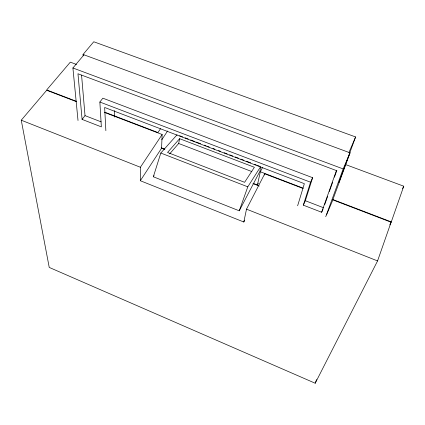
<?xml version="1.0" encoding="UTF-8"?>
<svg xmlns="http://www.w3.org/2000/svg" width="425" height="425" viewBox="0 0 425 425"><rect width="100%" height="100%" fill="white"/><g stroke="black" fill="none" stroke-linecap="round" stroke-linejoin="round"><path stroke-width="0.64" d="M244.715 220.256L243.817 222.009L140.314 180.726L140.383 167.253L162.143 134.502L104.725 112.508M140.314 180.726L161.574 148.224L162.143 134.502M169.66 153.871L178.675 143.48L179.605 138.688L254.389 167.28L244.603 182.314L167.556 152.453L179.605 138.688M243.817 222.009L246.5 209.158L264.722 173.793L303.131 188.503M253.103 183.313L257.423 184.981L260.323 171.753L262.448 167.678M264.435 175.052L264.722 173.793M297.627 205.774L304.353 183.68L104.646 107.472L105.868 130.661M239.254 210.811L247.786 186.83L260.652 166.643L259.967 171.158L239.254 210.811L153.345 176.773L160.804 153.037L177.066 134.757M303.328 205.163L310.553 182.208L312.619 177.692L102.839 98.175L99.864 102.037L101.347 126.868L82.094 119.404L77.966 73.753L336.419 170.579L321.645 212.261L303.328 205.163L305.341 200.722L312.619 177.692M76.325 101.628L46.692 90.275L21.25 120.201L49.231 267.421L315.212 383.238L377.57 260.923L391.096 222.201L332.865 199.893M389.815 224.862L391.287 221.903L403.75 186.203L345.493 164.528M324.689 204.643L327.569 196.531M329.343 191.537L332.663 182.171M334.438 177.183L336.876 170.313M325.725 216.692L343.182 168.932L350.051 152.835L83.05 54.474L93.755 41.762L355.598 136.946L338.847 182.633M350.051 152.835L332.095 201.742L326.517 214.917M315.212 383.238L316.572 379.536M348.962 152.437L355.598 136.946M321.645 212.261L323.096 208.887M402.587 188.588L403.75 186.203M257.423 184.981L258.336 183.218M153.345 176.773L154.062 175.663M161.808 139.745L167.588 130.996M160.528 128.695L157.941 132.547L104.784 112.189M82.094 119.404L85.021 115.637L81.573 75.156M78.019 120.503L72.909 67.984L83.98 54.814M76.521 64.457L70.316 62.151L46.681 89.941L76.351 101.299M72.909 67.984L343.182 168.932M99.864 102.037L310.553 182.208M179.541 135.702L182.638 136.882M185.114 137.827L188.211 139.007M190.687 139.952L195.022 141.61M196.26 142.077L200.595 143.735M204.308 145.148L206.167 145.86M207.405 146.333L209.259 147.039M212.978 148.458L214.832 149.164M218.551 150.583L220.405 151.289M224.124 152.708L227.216 153.887M229.691 154.833L232.788 156.018M235.264 156.958L238.361 158.143M240.837 159.088L243.934 160.268M246.41 161.213L250.745 162.865M254.458 164.284L256.317 164.99M257.555 165.463L259.415 166.17M260.323 171.753L302.951 188.078M332.6 199.431L391.287 221.903M178.675 143.48L251.807 171.551M85.021 115.637L101.108 121.848M305.341 200.722L323.579 207.761M161.176 147.741L164.879 149.17M161.574 148.224L164.666 149.419M253.061 183.632L259.239 186.028M160.804 153.037L247.786 186.83M21.25 120.201L140.383 167.253M246.5 209.158L377.57 260.923M83.05 54.474L83.157 55.792M114.522 110.606L114.761 117.088"/></g></svg>
